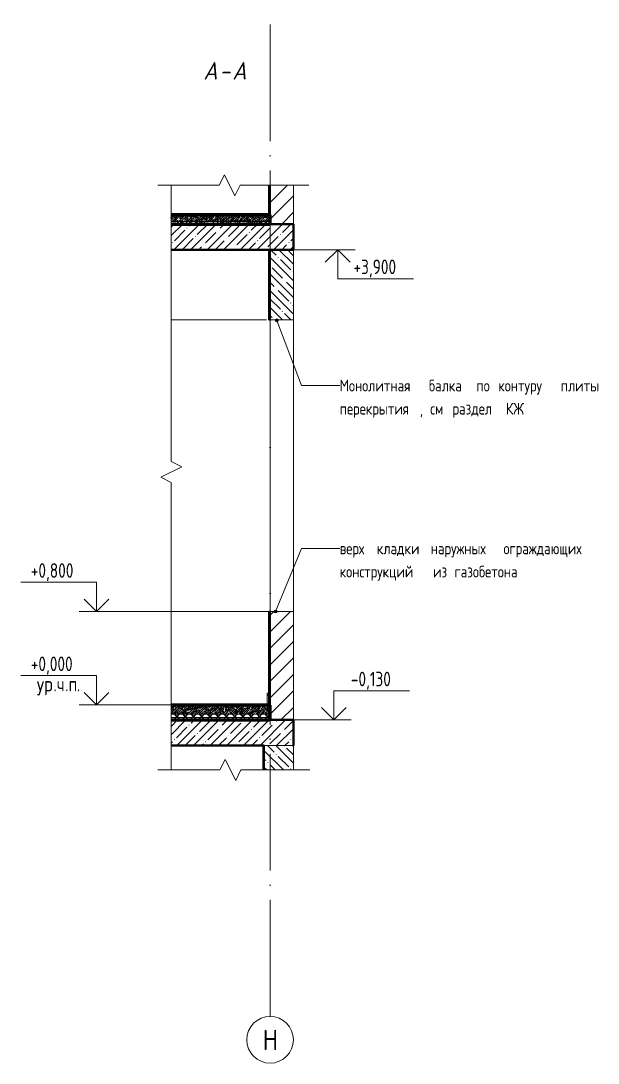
# Model space of a CAD drawing. Header units: millimetres. Extents: x -68946 to 288321, y -402657 to 324925.
# Drawn here: x 184928 to 189880, y -10494 to -1562 of the extents above; entities that cross this region are included whole.
import ezdxf

# ---------------------------------------------------------------- set-up
doc = ezdxf.new("R2010")
doc.units = ezdxf.units.MM
doc.linetypes.add('ADSK_Линия сетки_2_', pattern=[1250, 1000, -125, 0, -125])
doc.linetypes.add('ADSK_Линия сетки_3_', pattern=[1250, 1000, -125, 0, -125])
for name, color, linetype, lineweight in [('A-____-NOTE-TEXT', 250, 'Continuous', 9), ('A-CLNG-____-OTLN', 250, 'Continuous', 9), ('A-DETL-____-OTLN', 250, 'Continuous', 5), ('A-DETL-GENF-OTLN', 250, 'Continuous', 5), ('A-FLOR-____-MCUT', 250, 'Continuous', 9), ('A-FLOR-____-PATT', 250, 'Continuous', 25), ('A-FLOR-FNSH-MCUT', 250, 'Continuous', 25), ('A-WALL-____-MCUT', 250, 'Continuous', 13), ('A-WALL-____-PATT', 250, 'Continuous', 13), ('A-WALL-FNSH-MCUT', 250, 'Continuous', 13), ('G-____-____-DIMS', 250, 'Continuous', 9), ('G-____-____-TEXT', 250, 'Continuous', 9), ('S-GRID-____-IDEN', 250, 'Continuous', 9), ('S-GRID-____-OTLN', 250, 'Continuous', 9)]:
    doc.layers.add(name, color=color, linetype=linetype, lineweight=lineweight)
doc.styles.add('GOST Common_3', font='', dxfattribs={"width": 0.9, "height": 12.5})
doc.styles.add('GOST Common_4', font='', dxfattribs={"width": 0.9, "height": 175})
doc.styles.add('GOST Common_5', font='', dxfattribs={"width": 0.8, "height": 125})
doc.styles.add('ISOCPEUR_B_I', font='', dxfattribs={"width": 0.9, "height": 17.5})
doc.styles.add('ISOCPEUR_I_1', font='ГОСТ тип А.ttf', dxfattribs={"height": 2500})
doc.styles.get('GOST Common_3').set_extended_font_data('GOST Common')
doc.styles.get('GOST Common_4').set_extended_font_data('GOST Common')
doc.styles.get('GOST Common_5').set_extended_font_data('GOST Common')
doc.styles.get('ISOCPEUR_B_I').set_extended_font_data('ISOCPEUR', italic=True, bold=True)
pattern_1 = [(45, (-43543.95, 4850), (-37.7171, 37.7171), [53.34, -8.89, 1.778, -8.89]), (45, (-43543.95, 4887.694), (-37.7171, 37.7171), []), (50, (-43543.95, 4850), (63.7639, -5.57885), [6.667, -73.342]), (355, (-43543.95, 4850), (-12.3349, 66.8695), [5.334, -58.674]), (100.451, (-43538.635, 4849.535), (51.43036, 61.291), [5.667, -62.332]), (46.184, (-43543.95, 4867.78), (94.8772, -14.7148), [10.001, -110.014]), (96.636, (-43536.04, 4866.55), (83.0912, 86.5993), [8.5, -93.497]), (351.184, (-43543.95, 4867.78), (83.092, 86.5993), [8.001, -88.011]), (21, (-43535.06, 4863.335), (53.0645, -35.7927), [6.667, -73.342]), (326, (-43535.06, 4863.335), (21.6307, 64.4655), [5.334, -58.674]), (71.451, (-43530.64, 4860.35), (74.69646, 28.6724), [5.667, -62.332]), (37.5, (-43543.95, 4850), (1.08041, 29.59427), [1.676, -56.286, 1.676, -57.887, -58.896]), (37.5, (-43543.95, 4850), (1.08041, 29.59427), [-117.526, 1.676, -57.22]), (7.5, (-43543.95, 4850), (23.38637, 35.0635), [1.676, -32.283, 1.676, -54.953, -22.447]), (7.5, (-43543.95, 4850), (23.38637, 35.0635), [-90.589, 1.676, -20.771]), (327.5, (-43563.773, 4850), (47.45657, -2.00547), [1.676, -20.549, 1.676, -67.666, -92.012]), (327.5, (-43563.773, 4850), (47.45657, -2.00547), [-91.567, 1.676, -90.335]), (317.5, (-43572.663, 4850), (51.84495, 8.89904), [1.676, -27.216, 1.676, -44.374, -65.342]), (317.5, (-43572.663, 4850), (51.84495, 8.89904), [-74.943, 1.676, -63.665])]
pattern_2 = [(45, (-43543.95, 4850), (-71.2806, 71.2806), []), (45, (-43472.67, 4850), (-71.2806, 71.2806), [126.008, -25.202, 1.676, -23.525])]
pattern_3 = [(45, (187047.33, -2572.88), (-71.2806, 71.2806), []), (45, (187118.61, -2572.88), (-71.2806, 71.2806), [126.008, -25.202, 1.676, -23.525])]
pattern_4 = [(45, (187047.33, -2572.88), (-37.7171, 37.7171), [53.34, -8.89, 1.778, -8.89]), (45, (187047.33, -2535.185), (-37.7171, 37.7171), []), (50, (187047.33, -2572.88), (63.7639, -5.57885), [6.667, -73.342]), (355, (187047.33, -2572.88), (-12.3349, 66.8695), [5.334, -58.674]), (100.451, (187052.64, -2573.344), (51.43036, 61.291), [5.667, -62.332]), (46.184, (187047.33, -2555.1), (94.8772, -14.7148), [10.001, -110.014]), (96.636, (187055.235, -2556.325), (83.0912, 86.5993), [8.5, -93.497]), (351.184, (187047.33, -2555.1), (83.092, 86.5993), [8.001, -88.011]), (21, (187056.22, -2559.544), (53.0645, -35.7927), [6.667, -73.342]), (326, (187056.22, -2559.544), (21.6307, 64.4655), [5.334, -58.674]), (71.451, (187060.64, -2562.53), (74.69646, 28.6724), [5.667, -62.332]), (37.5, (187047.328, -2572.88), (1.08041, 29.59427), [1.676, -56.286, 1.676, -57.887, -58.896]), (37.5, (187047.328, -2572.88), (1.08041, 29.59427), [-117.526, 1.676, -57.22]), (7.5, (187047.328, -2572.88), (23.38637, 35.0635), [1.676, -32.283, 1.676, -54.953, -22.447]), (7.5, (187047.328, -2572.88), (23.38637, 35.0635), [-90.589, 1.676, -20.771]), (327.5, (187027.504, -2572.88), (47.45657, -2.00547), [1.676, -20.549, 1.676, -67.666, -92.012]), (327.5, (187027.504, -2572.88), (47.45657, -2.00547), [-91.567, 1.676, -90.335]), (317.5, (187018.614, -2572.88), (51.84495, 8.89904), [1.676, -27.216, 1.676, -44.374, -65.342]), (317.5, (187018.614, -2572.88), (51.84495, 8.89904), [-74.943, 1.676, -63.665])]
pattern_5 = [(135, (187047.33, -2572.88), (-71.2806, -71.2806), []), (135, (187118.61, -2572.88), (-71.2806, -71.2806), [126.008, -25.202, 1.676, -23.525])]
pattern_6 = [(45, (187047.33, -2572.88), (-70.7107, 70.7107), [])]

# ---------------------------------------------------------------- blocks, each defined once
blk = doc.blocks.new('Ось сетки - Круг_Ø8 мм-950900-А-А копия 1')
at = {"layer": 'S-GRID-____-IDEN', "color": 220, "lineweight": 20}
for start, end in [(0, 180), (180, 360)]:
    blk.add_arc((-43525, -2870.9), 200, start, end, dxfattribs=at)
blk = doc.blocks.new('0083_СОШ675_ВК_R22_rvt-1-А-А копия 1')
at = {"layer": 'S-GRID-____-OTLN', "linetype": 'ADSK_Линия сетки_2_'}
blk.add_line((-43525, -2670.9), (-43525, 5860.9), dxfattribs=at)
at = {"layer": 'S-GRID-____-IDEN', "color": 110, "lineweight": 5}
blk.add_blockref('Ось сетки - Круг_Ø8 мм-950900-А-А копия 1', (0, 0), dxfattribs=at)
at = {"layer": 'S-GRID-____-IDEN', "insert": (-43589.3, -2784.7), "char_height": 175, "width": 155.127, "attachment_point": 1, "style": 'GOST Common_3'}
blk.add_mtext('\\fGOST Common|b0|i0|c204|p34|;\\W.9;Н', dxfattribs=at)
blk = doc.blocks.new('Ось сетки - Круг_Ø8 мм-8258-А-А копия 1')
at = {"layer": 'S-GRID-____-IDEN', "color": 220, "lineweight": 20}
for start, end in [(0, 180), (180, 360)]:
    blk.add_arc((-43525, -2870.9), 200, start, end, dxfattribs=at)
blk = doc.blocks.new('0083_СОШ675_АИ_R22_rvt-2-А-А копия 1')
at = {"layer": 'A-FLOR-____-PATT', "lineweight": 9}
h = blk.add_hatch(dxfattribs=at)
h.set_pattern_fill('FP_93', color=130, style=0, pattern_type=2)
h.set_pattern_definition(pattern_1)
h.paths.add_polyline_path([(-43525, 4120), (-43525, 4198), (-44373.7, 4198), (-44373.7, 4120)])
h = blk.add_hatch(dxfattribs=at)
h.set_pattern_fill('FP_93', color=130, style=0, pattern_type=2)
h.set_pattern_definition(pattern_1)
h.paths.add_polyline_path([(-43525, -80), (-43525, -2), (-44373.7, -2), (-44373.7, -80)])
h = blk.add_hatch(dxfattribs=at)
h.set_pattern_fill('FP_94', color=130, style=0, pattern_type=2)
h.set_pattern_definition([(45, (-43543.95, 4850), (-35.35534, 35.35534), []), (135, (-43543.95, 4850), (-35.35534, -35.35534), [])])
h.paths.add_polyline_path([(-43525, -130), (-43525, -80), (-44373.7, -80), (-44373.7, -130)])
at = {"layer": 'A-WALL-____-PATT', "lineweight": 9}
for color, points in [(140, [(-43525, 4200), (-43525, 4451.4), (-43535, 4451.4), (-43535, 4200)]), (214, [(-43575, -558), (-43575, -350), (-43585, -350), (-43585, -558)])]:
    blk.add_hatch(color=color, dxfattribs=at).paths.add_polyline_path(points)
h = blk.add_hatch(dxfattribs=at)
h.set_pattern_fill('FP_92', color=252, style=0, pattern_type=2)
h.set_pattern_definition(pattern_2)
h.paths.add_polyline_path([(-43540, 4200), (-43525, 4200), (-43525, 4300), (-43540, 4300)])
h = blk.add_hatch(color=140, dxfattribs=at)
h.paths.add_polyline_path([(-43525, 0), (-43525, 800), (-43535, 800), (-43535, 0)])
h.paths.add_polyline_path([(-43535, 3300), (-43525, 3300), (-43525, 3900), (-43535, 3900)])
h = blk.add_hatch(dxfattribs=at)
h.set_pattern_fill('FP_92', color=252, style=0, pattern_type=2)
h.set_pattern_definition(pattern_2)
h.paths.add_polyline_path([(-43550, 0), (-43535, 0), (-43535, 100), (-43550, 100)])
h = blk.add_hatch(dxfattribs=at)
h.set_pattern_fill('FP_92', color=252, style=0, pattern_type=2)
h.set_pattern_definition(pattern_2)
h.paths.add_polyline_path([(-43540, 0), (-43525, 0), (-43525, 100), (-43540, 100)])
at = {"layer": 'A-CLNG-____-OTLN', "color": 130}
for p, q in [((-43555, 3300), (-44373.7, 3300)), ((-43585, -350), (-44373.7, -350))]:
    blk.add_line(p, q, dxfattribs=at)
at = {"layer": 'A-FLOR-____-MCUT', "color": 220, "lineweight": 20}
blk.add_line((-43525, -80), (-44373.7, -80), dxfattribs=at)
at = {"layer": 'A-FLOR-FNSH-MCUT', "color": 130, "lineweight": 9}
for p, q in [((-43525, 4200), (-44373.7, 4200)), ((-43525, 4198), (-43525, 4200)), ((-43525, 0), (-44373.7, 0)), ((-43525, -2), (-43525, 0))]:
    blk.add_line(p, q, dxfattribs=at)
at = {"layer": 'A-FLOR-FNSH-MCUT', "color": 180, "lineweight": 70}
for p, q in [((-43525, 4198), (-44373.7, 4198)), ((-43525, 4120), (-43525, 4198)), ((-44373.7, 4120), (-43525, 4120)), ((-43525, -2), (-44373.7, -2)), ((-43525, -80), (-43525, -2)), ((-43525, -130), (-43525, -80)), ((-44373.7, -130), (-43525, -130))]:
    blk.add_line(p, q, dxfattribs=at)
at = {"layer": 'A-WALL-____-MCUT', "color": 100, "lineweight": 35}
for p, q in [((-43535, 4451.4), (-43535, 4200)), ((-43525, 4200), (-43525, 4451.4)), ((-43535, 4200), (-43525, 4200)), ((-43525, 3900), (-43535, 3900)), ((-43535, 3900), (-43535, 3300)), ((-43525, 3300), (-43525, 3900)), ((-43535, 3300), (-43525, 3300)), ((-43525, 800), (-43535, 800)), ((-43535, 800), (-43535, 0)), ((-43525, 0), (-43525, 800)), ((-43535, 0), (-43525, 0)), ((-43575, -350), (-43585, -350)), ((-43585, -350), (-43585, -558)), ((-43575, -558), (-43575, -350))]:
    blk.add_line(p, q, dxfattribs=at)
at = {"layer": 'A-WALL-FNSH-MCUT', "color": 130, "lineweight": 9}
for p, q in [((-43525, 4300), (-43540, 4300)), ((-43540, 4300), (-43540, 4200)), ((-43525, 4200), (-43525, 4300)), ((-43540, 4200), (-43525, 4200)), ((-43535, 100), (-43550, 100)), ((-43550, 100), (-43550, 0)), ((-43525, 100), (-43540, 100)), ((-43540, 100), (-43540, 0)), ((-43535, 0), (-43535, 100)), ((-43525, 0), (-43525, 100)), ((-43550, 0), (-43535, 0)), ((-43540, 0), (-43525, 0))]:
    blk.add_line(p, q, dxfattribs=at)
at = {"layer": 'S-GRID-____-OTLN', "linetype": 'ADSK_Линия сетки_3_'}
blk.add_line((-43525, -2670.9), (-43525, 5860.9), dxfattribs=at)
at = {"layer": 'S-GRID-____-IDEN', "color": 110, "lineweight": 5}
blk.add_blockref('Ось сетки - Круг_Ø8 мм-8258-А-А копия 1', (0, 0), dxfattribs=at)
at = {"layer": 'S-GRID-____-IDEN', "insert": (-43589.3, -2784.7), "char_height": 175, "width": 155.127, "attachment_point": 1, "style": 'GOST Common_3'}
blk.add_mtext('\\fGOST Common|b0|i0|c204|p34|;\\W.9;Н', dxfattribs=at)
blk = doc.blocks.new('DET_L_Линия разрыва - М50-40156119-А-А копия 1')
at = {"layer": 'A-DETL-GENF-OTLN'}
for p, q in [((-44373.7, 2085.2), (-44373.7, 4451.4)), ((-44283.7, 2040.2), (-44373.7, 2085.2)), ((-44463.7, 1950.2), (-44283.7, 2040.2)), ((-44373.7, 1905.2), (-44463.7, 1950.2)), ((-44373.7, -558), (-44373.7, 1905.2))]:
    blk.add_line(p, q, dxfattribs=at)
blk = doc.blocks.new('DET_L_Линия разрыва - М50-40156123-А-А копия 1')
at = {"layer": 'A-DETL-GENF-OTLN'}
for p, q in [((-43910.5, -468), (-43955.5, -558)), ((-43820.5, -648), (-43910.5, -468)), ((-43955.5, -558), (-44487.6, -558)), ((-43775.5, -558), (-43820.5, -648)), ((-43185.5, -558), (-43775.5, -558))]:
    blk.add_line(p, q, dxfattribs=at)
blk = doc.blocks.new('DET_L_Линия разрыва - М50-V70-А-А копия 1')
at = {"layer": 'A-DETL-GENF-OTLN'}
for p, q in [((-43962.7, 4451.4), (-43917.7, 4541.4)), ((-43917.7, 4541.4), (-43827.7, 4361.4)), ((-44487.6, 4451.4), (-43962.7, 4451.4)), ((-43827.7, 4361.4), (-43782.7, 4451.4)), ((-43782.7, 4451.4), (-43192.7, 4451.4))]:
    blk.add_line(p, q, dxfattribs=at)
blk = doc.blocks.new('Высотные отметки - Стрелка вверх_ур_ч_п_-32693425-А-А копия 1')
at = {"layer": 'A-____-NOTE-TEXT'}
for p, q in [((-45013.4, 250), (-45663.4, 250)), ((-45013.4, 0), (-45013.4, 250)), ((-45013.4, 0), (-45119.4, 106.1)), ((-45013.4, 0), (-44907.3, 106.1)), ((-44863.4, 0), (-45163.4, 0))]:
    blk.add_line(p, q, dxfattribs=at)
blk = doc.blocks.new('Высотные отметки - Стрелка вверх-32693645-А-А копия 1')
at = {"layer": 'A-____-NOTE-TEXT'}
for p, q in [((-45013.4, 1050), (-45663.4, 1050)), ((-45013.4, 800), (-45013.4, 1050)), ((-45013.4, 800), (-45119.4, 906.1)), ((-45013.4, 800), (-44907.3, 906.1)), ((-44863.4, 800), (-45163.4, 800))]:
    blk.add_line(p, q, dxfattribs=at)
blk = doc.blocks.new('Высотные отметки - Стрелка вниз-32693646-А-А копия 1')
at = {"layer": 'A-____-NOTE-TEXT'}
for p, q in [((-43095.6, 3900), (-42795.6, 3900)), ((-42945.6, 3900), (-43051.6, 3793.9)), ((-42945.6, 3900), (-42945.6, 3650)), ((-42945.6, 3900), (-42839.5, 3793.9)), ((-42945.6, 3650), (-42295.6, 3650))]:
    blk.add_line(p, q, dxfattribs=at)

msp = doc.modelspace()

# ---------------------------------------------------------------- hatches: boundary and pattern name
at = {"layer": 'A-FLOR-____-PATT', "lineweight": 9}
h = msp.add_hatch(dxfattribs=at)
h.set_pattern_fill('FP_93', color=256, style=0, pattern_type=2)
h.set_pattern_definition(pattern_4)
h.paths.add_polyline_path([(187066.2767, -3277.8791), (187066.2767, -3234.8791), (186217.6049, -3234.8791), (186217.6049, -3277.8791)])
h = msp.add_hatch(dxfattribs=at)
h.set_pattern_fill('FP_95', color=256, style=0, pattern_type=2)
h.set_pattern_definition([(45, (187047.328, -2572.88), (-17.67767, 17.67767), []), (135, (187047.328, -2572.88), (-17.67767, -17.67767), [])])
h.paths.add_polyline_path([(187066.2767, -3282.8791), (187066.2767, -3277.8791), (186217.6049, -3277.8791), (186217.6049, -3282.8791)])
h = msp.add_hatch(dxfattribs=at)
h.set_pattern_fill('FP_92', color=256, style=0, pattern_type=2)
h.set_pattern_definition(pattern_3)
h.paths.add_polyline_path([(187266.2767, -3522.8791), (187266.2767, -3302.8791), (186217.6049, -3302.8791), (186217.6049, -3522.8791)])
h = msp.add_hatch(dxfattribs=at)
h.set_pattern_fill('FP_93', color=256, style=0, pattern_type=2)
h.set_pattern_definition(pattern_4)
h.paths.add_polyline_path([(187066.2767, -7502.8791), (187066.2767, -7424.8791), (186217.6049, -7424.8791), (186217.6049, -7502.8791)])
h = msp.add_hatch(dxfattribs=at)
h.set_pattern_fill('FP_94', color=256, style=0, pattern_type=2)
h.set_pattern_definition([(45, (187047.33, -2572.88), (-35.35534, 35.35534), []), (135, (187047.33, -2572.88), (-35.35534, -35.35534), [])])
h.paths.add_polyline_path([(187066.2767, -7532.8791), (187066.2767, -7502.8791), (186217.6049, -7502.8791), (186217.6049, -7532.8791)])
h = msp.add_hatch(dxfattribs=at)
h.set_pattern_fill('FP_92', color=256, style=0, pattern_type=2)
h.set_pattern_definition(pattern_3)
h.paths.add_polyline_path([(187266.2767, -7772.8791), (187266.2767, -7552.8791), (186217.6049, -7552.8791), (186217.6049, -7772.8791)])
at = {"layer": 'A-WALL-____-PATT', "lineweight": 15}
h = msp.add_hatch(dxfattribs=at)
h.set_pattern_fill('FP_97', color=256, style=0, pattern_type=2)
h.set_pattern_definition(pattern_6)
h.paths.add_polyline_path([(187266.2767, -3302.8791), (187266.2767, -2971.431), (187066.2767, -2971.431), (187066.2767, -3302.8791)])
h = msp.add_hatch(dxfattribs=at)
h.set_pattern_fill('FP_96', color=256, style=0, pattern_type=2)
h.set_pattern_definition(pattern_5)
h.paths.add_polyline_path([(187066.2773, -4122.8791), (187266.2773, -4122.8791), (187266.2773, -3522.8791), (187066.2773, -3522.8791)])
h = msp.add_hatch(dxfattribs=at)
h.set_pattern_fill('FP_97', color=256, style=0, pattern_type=2)
h.set_pattern_definition(pattern_6)
h.paths.add_polyline_path([(187266.2767, -7552.8791), (187266.2767, -6622.8791), (187066.2767, -6622.8791), (187066.2767, -7552.8791)])
h = msp.add_hatch(dxfattribs=at)
h.set_pattern_fill('FP_96', color=256, style=0, pattern_type=2)
h.set_pattern_definition(pattern_5)
h.paths.add_polyline_path([(187266.2767, -7980.9138), (187266.2767, -7772.8791), (187016.2767, -7772.8791), (187016.2767, -7980.9138)])
at = {"layer": 'G-____-____-TEXT'}
h = msp.add_hatch(color=70, dxfattribs=at)
edge = h.paths.add_edge_path()
edge.add_arc((187123.9711, -4128.6614), 12.5, 0, 360)
h = msp.add_hatch(color=70, dxfattribs=at)
edge = h.paths.add_edge_path()
edge.add_arc((187113.0184, -6623.1155), 12.5, 0, 360)

# ---------------------------------------------------------------- linework, layer by layer
at = {"layer": 'A-CLNG-____-OTLN'}
for p, q in [((187036.2767, -3523.8791), (186217.6049, -3523.8791)), ((187011.2767, -7773.8791), (186217.6049, -7773.8791))]:
    msp.add_line(p, q, dxfattribs=at)
at = {"layer": 'A-DETL-____-OTLN', "lineweight": 9}
for p, q in [((187066.2767, -6622.8791), (187066.2767, -4122.8791)), ((187266.2773, -4122.8791), (187266.2773, -6622.8791))]:
    msp.add_line(p, q, dxfattribs=at)
at = {"layer": 'A-FLOR-____-MCUT'}
for p, q in [((187066.2767, -3224.8791), (186217.6049, -3224.8791)), ((187066.2767, -3234.8791), (186217.6049, -3234.8791)), ((187066.2767, -3277.8791), (186217.6049, -3277.8791)), ((187066.2767, -7424.8791), (186217.6049, -7424.8791)), ((187066.2767, -7502.8791), (186217.6049, -7502.8791))]:
    msp.add_line(p, q, dxfattribs=at)
at = {"layer": 'A-FLOR-FNSH-MCUT', "color": 60, "lineweight": 9}
for p, q in [((187066.2767, -3222.8791), (186217.6049, -3222.8791)), ((187066.2767, -3282.8791), (187066.2767, -3222.8791)), ((187066.2767, -7422.8791), (186217.6049, -7422.8791))]:
    msp.add_line(p, q, dxfattribs=at)
at = {"layer": 'A-FLOR-FNSH-MCUT', "color": 210, "lineweight": 15}
for p, q in [((187066.2767, -3282.8791), (186217.6049, -3282.8791)), ((187066.2767, -3302.8791), (187066.2767, -3282.8791)), ((187066.2767, -7532.8791), (186217.6049, -7532.8791))]:
    msp.add_line(p, q, dxfattribs=at)
at = {"layer": 'A-FLOR-FNSH-MCUT', "color": 170, "lineweight": 50}
for p, q in [((187266.2767, -3302.8791), (186217.6049, -3302.8791)), ((187266.2767, -3522.8791), (187266.2767, -3302.8791)), ((186217.6049, -3522.8791), (187266.2767, -3522.8791)), ((187266.2767, -7552.8791), (186217.6049, -7552.8791)), ((187266.2767, -7772.8791), (187266.2767, -7552.8791)), ((186217.6049, -7772.8791), (187016.2767, -7772.8791))]:
    msp.add_line(p, q, dxfattribs=at)
at = {"layer": 'A-WALL-____-MCUT', "lineweight": 15}
for p, q in [((187066.2767, -2971.431), (187066.2767, -3302.8791)), ((187266.2767, -3302.8791), (187266.2767, -2971.431)), ((187266.2773, -3522.8791), (187066.2773, -3522.8791)), ((187066.2773, -3522.8791), (187066.2773, -4122.8791)), ((187266.2773, -4122.8791), (187266.2773, -3522.8791)), ((187066.2773, -4122.8791), (187266.2773, -4122.8791)), ((187066.2767, -6622.8791), (187066.2767, -7552.8791)), ((187266.2767, -6622.8791), (187066.2767, -6622.8791)), ((187266.2767, -7552.8791), (187266.2767, -6622.8791)), ((187066.2767, -7552.8791), (187266.2767, -7552.8791)), ((187016.2767, -7772.8791), (187016.2767, -7980.9138)), ((187266.2767, -7772.8791), (187016.2767, -7772.8791)), ((187266.2767, -7980.9138), (187266.2767, -7772.8791))]:
    msp.add_line(p, q, dxfattribs=at)
at = {"layer": 'G-____-____-DIMS'}
for p, q in [((186289.1043, -3522.8791), (187645.7034, -3522.8791)), ((186765.0687, -3522.8791), (186289.1043, -3522.8791)), ((186526.2479, -6622.8791), (185577.9049, -6622.8791)), ((187119.7077, -6622.8791), (186526.2479, -6622.8791)), ((186945.0501, -7422.8791), (185577.9049, -7422.8791)), ((187029.7581, -7422.8791), (186945.0501, -7422.8791)), ((186399.4077, -7552.8791), (187612.686, -7552.8791)), ((186733.2256, -7552.8791), (186399.4077, -7552.8791))]:
    msp.add_line(p, q, dxfattribs=at)
at = {"layer": 'G-____-____-TEXT', "color": 70}
for p, q in [((187123.9711, -4128.6614), (187336.0299, -4687.4507)), ((187336.0299, -4687.4507), (187663.2235, -4687.4507)), ((187113.0184, -6623.1155), (187336.0299, -6083.2693)), ((187336.0299, -6083.2693), (187663.2235, -6083.2693))]:
    msp.add_line(p, q, dxfattribs=at)
for centre in [(187123.9711, -4128.6614), (187113.0184, -6623.1155)]:
    msp.add_circle(centre, 12.5, dxfattribs=at)

# ---------------------------------------------------------------- block references
at = {"color": 170, "lineweight": 5}
for name in ['0083_СОШ675_АИ_R22_rvt-2-А-А копия 1', '0083_СОШ675_ВК_R22_rvt-1-А-А копия 1']:
    msp.add_blockref(name, (230591.2773, -7422.8791), dxfattribs=at)
at = {"layer": 'A-____-NOTE-TEXT'}
for name in ['Высотные отметки - Стрелка вниз-32693646-А-А копия 1', 'Высотные отметки - Стрелка вверх-32693645-А-А копия 1', 'Высотные отметки - Стрелка вверх_ур_ч_п_-32693425-А-А копия 1']:
    msp.add_blockref(name, (230591.2773, -7422.8791), dxfattribs=at)
at = {"layer": 'A-DETL-GENF-OTLN'}
for name in ['DET_L_Линия разрыва - М50-V70-А-А копия 1', 'DET_L_Линия разрыва - М50-40156119-А-А копия 1', 'DET_L_Линия разрыва - М50-40156123-А-А копия 1']:
    msp.add_blockref(name, (230591.2773, -7422.8791), dxfattribs=at)
at = {"layer": 'G-____-____-DIMS', "extrusion": (0, 0, -1)}
msp.add_blockref('Высотные отметки - Стрелка вверх-32693645-А-А копия 1', (-142599.3136, -8352.8791), dxfattribs=at)

# ---------------------------------------------------------------- texts
at = {"layer": 'G-____-____-DIMS', "char_height": 125, "attachment_point": 1, "line_spacing_factor": 1.022761, "style": 'GOST Common_5'}
for s, insert, width in [('+3,900', (187781.3654, -3607.6008), 514.411284), ('+0,800', (185013.5669, -6209.5256), 514.411284), ('+0,000', (185013.5669, -7009.5256), 514.411284), ('-0,130', (187759.0334, -7139.5256), 488.766147)]:
    msp.add_mtext(s, dxfattribs=dict(at, insert=insert, width=width))
at = {"layer": 'G-____-____-DIMS', "char_height": 125, "attachment_point": 1, "style": 'GOST Common_4'}
for s, insert, width in [('ур', (185064.9421, -7182.6062), 173.1645), ('\\fGOST Common|b0|i0|c204|p34|;\\W.8;ч', (185236.9213, -7182.6062), 86.58225), ('\\fGOST Common|b0|i0|c204|p34|;\\W.8;п', (185337.463, -7182.6062), 86.58225), ('\\fGOST Common|b0|i0|c204|p34|;\\W.8;.', (185207.8171, -7182.6062), 35.27425), ('\\fGOST Common|b0|i0|c204|p34|;\\W.8;.', (185308.3588, -7182.6062), 35.27425), ('\\fGOST Common|b0|i0|c204|p34|;\\W.8;.', (185408.9005, -7182.6062), 35.27425)]:
    msp.add_mtext(s, dxfattribs=dict(at, insert=insert, width=width))
at = {"layer": 'G-____-____-TEXT', "color": 7, "attachment_point": 1}
for s, insert, char_height, width, style in [('\\fISOCPEUR|b1|i1|c204|p34|;А', (186493.8603, -1915.2896), 150, 168.354375, 'ISOCPEUR_B_I'), ('\\fISOCPEUR|b1|i1|c204|p34|;А', (186741.9071, -1915.2896), 150, 168.354375, 'ISOCPEUR_B_I'), ('\\fISOCPEUR|b1|i1|c204|p34|;-', (186632.7665, -1915.2896), 150, 132.278437, 'ISOCPEUR_B_I'), ('Монолитная', (187663.2235, -4637.4507), 100, 858.607313, 'ISOCPEUR_I_1'), ('балка', (188428.2001, -4637.4507), 100, 425.696062, 'ISOCPEUR_I_1'), ('по', (188835.9891, -4637.4507), 100, 158.734125, 'ISOCPEUR_I_1'), ('контуру', (189023.5126, -4637.4507), 100, 580.822594, 'ISOCPEUR_I_1'), ('плиты', (189559.2938, -4637.4507), 100, 436.518844, 'ISOCPEUR_I_1'), ('перекрытия', (187663.2235, -4835.8882), 100, 833.354156, 'ISOCPEUR_I_1'), ('см', (188440.1063, -4835.8882), 100, 162.341719, 'ISOCPEUR_I_1'), ('раздел', (188630.6063, -4835.8882), 100, 487.025156, 'ISOCPEUR_I_1'), ('КЖ', (189088.9969, -4835.8882), 100, 209.240437, 'ISOCPEUR_I_1'), (', ', (188350.8094, -4835.8882), 100, 108.227812, 'ISOCPEUR_I_1'), ('верх', (187663.2235, -6033.2693), 100, 317.46825, 'ISOCPEUR_I_1'), ('кладки', (187981.7157, -6033.2693), 100, 490.63275, 'ISOCPEUR_I_1'), ('наружных', (188443.0829, -6033.2693), 100, 689.050406, 'ISOCPEUR_I_1'), ('ограждающих', (189068.161, -6033.2693), 100, 981.2655, 'ISOCPEUR_I_1'), ('конструкций', (187663.2235, -6231.7068), 100, 901.898438, 'ISOCPEUR_I_1'), ('из', (188463.9188, -6231.7068), 100, 155.126531, 'ISOCPEUR_I_1'), ('газобетона', (188648.4657, -6231.7068), 100, 844.176938, 'ISOCPEUR_I_1')]:
    msp.add_mtext(s, dxfattribs=dict(at, insert=insert, char_height=char_height, width=width, style=style))

doc.saveas('drawing.dxf')
